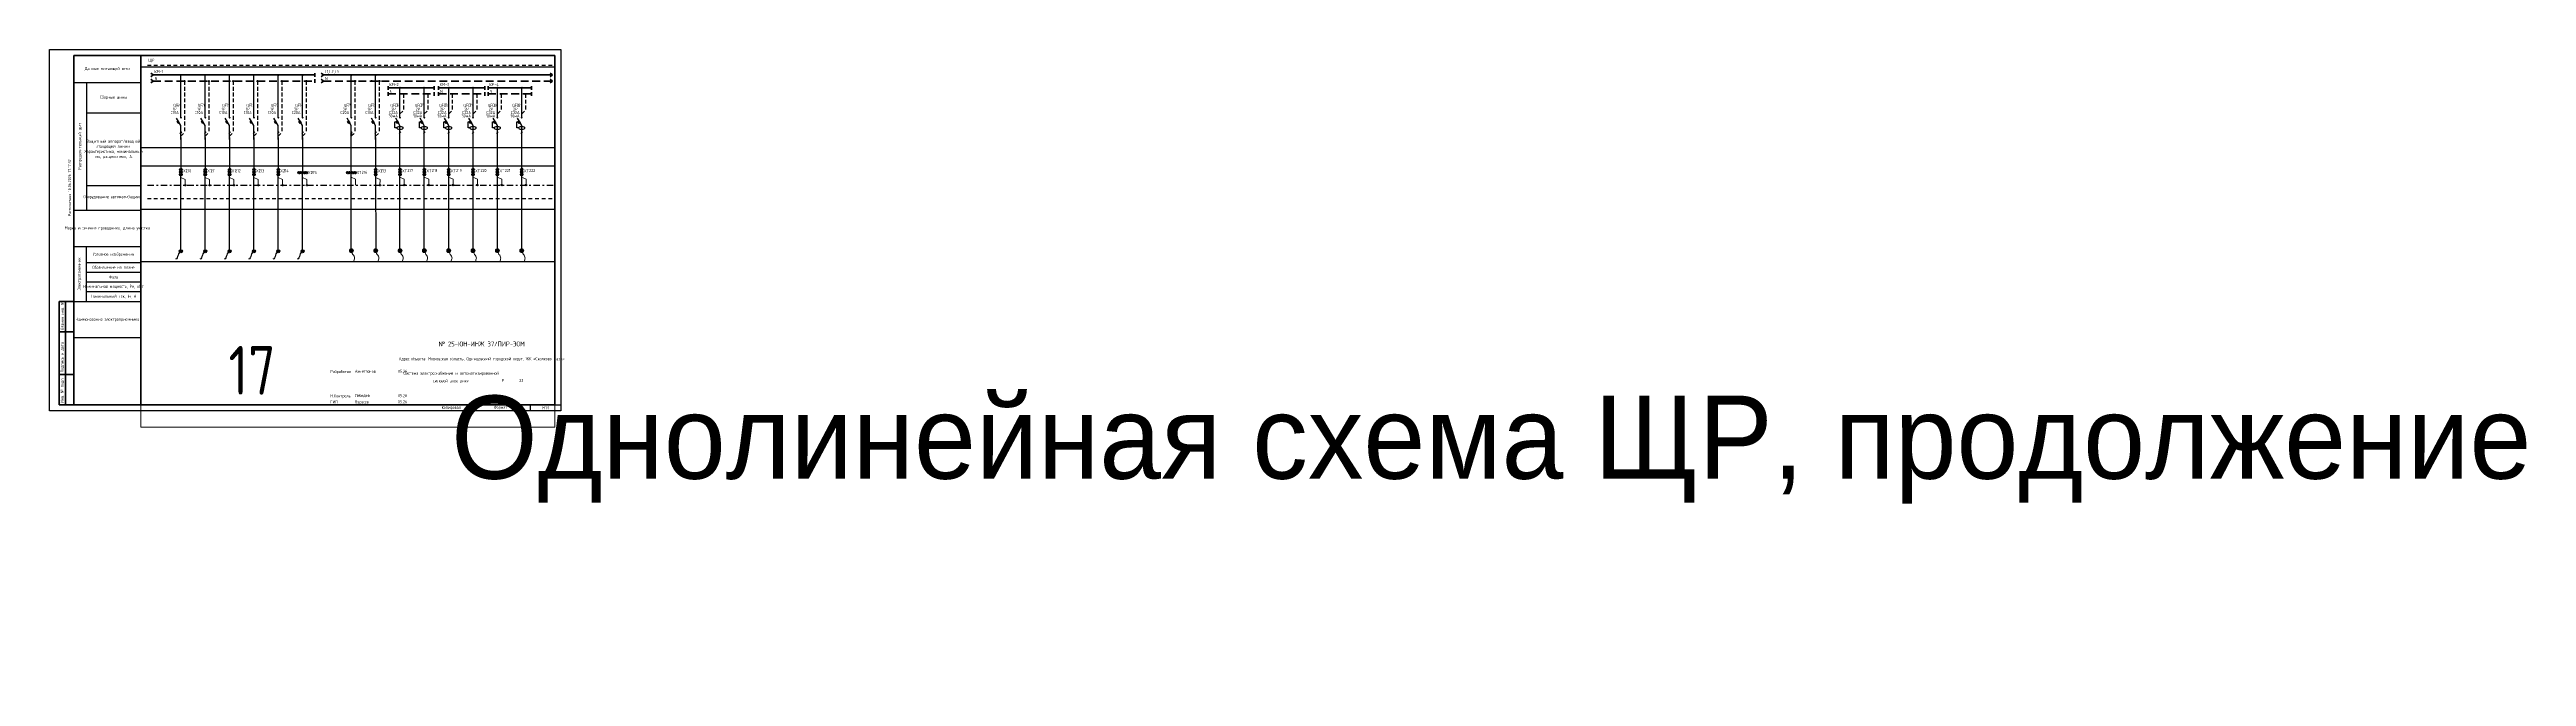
# Paper-space layout 'ЩР-1 (17)' of a CAD drawing. Header units: millimetres. Extents: x 0 to 2035, y -218 to 297.
# The model-space entities are those that its viewports show. They can reach past a viewport. Long polylines and large blocks are cut down to what shows.
import ezdxf
from ezdxf.enums import TextEntityAlignment as Align

# ---------------------------------------------------------------- set-up
doc = ezdxf.new("R2018")
doc.units = ezdxf.units.MM
for name, pattern in [('HIDDEN2', [4.7625, 3.175, -1.5875]), ('JIS_02_0.7', [1.35, 0.75, -0.6]), ('Штрихштриховая', [10.936111, 5.291667, -2.116667, 1.411111, -2.116667])]:
    doc.linetypes.add(name, pattern=pattern)
doc.layers.add('0-Область подсчета', color=152, linetype='Continuous', plot=False, transparency=0.5)
doc.layers.add('0_UNC Defpoints ЭОМ', color=6, linetype='Continuous', plot=False)
for name, color, linetype in [('0_Рамка', 7, 'Continuous'), ('0_ХТ', 7, 'Continuous'), ('Нумерация QF', 7, 'Continuous')]:
    doc.layers.add(name, color=color, linetype=linetype)
doc.layers.add('_0_ PE_проводник', color=3, linetype='Штрихштриховая', lineweight=20)
doc.layers.add('Таблицы', color=7, linetype='Continuous', lineweight=13)
doc.styles.get("Standard").update_dxf_attribs({"font": 'arial.ttf'})
doc.styles.add('UNC_A', font='GOST2304A.ttf')
doc.styles.add('Unecom', font='GOST2304A.ttf', dxfattribs={"height": 2.5})
doc.styles.add('СПДС', font='isocpeur.ttf', dxfattribs={"width": 0.8, "height": 2.5})

# ---------------------------------------------------------------- blocks, each defined once
blk = doc.blocks.new('*U51')
at = {"lineweight": 60, "ltscale": 10}
for p, q in [((20, 292), (415, 292)), ((20, 5), (20, 292)), ((415, 292), (415, 5)), ((8, 90), (20, 90)), ((8, 5), (8, 90)), ((13, 90), (13, 5)), ((20, 90), (20, 5)), ((20, 90), (20, 5)), ((8, 65), (20, 65)), ((8, 30), (20, 30)), ((20, 5), (8, 5)), ((415, 5), (20, 5))]:
    blk.add_line(p, q, dxfattribs=at)
at = {"layer": '0_UNC Defpoints ЭОМ', "ltscale": 10}
blk.add_lwpolyline([(420, 0), (0, 0), (0, 297), (420, 297)], close=True, dxfattribs=at)
at = {"layer": '0_UNC Defpoints ЭОМ', "lineweight": 30}
blk.add_lwpolyline([(395, 5), (420, 5), (420, 0), (395, 0)], close=True, dxfattribs=at)
at = {"char_height": 2.5, "attachment_point": 4, "rotation": 90, "style": 'Unecom'}
for s, insert, width in [('{\\fGOST type A|b0|i1|c204|p34; }Взамен инв. №', (10.5, 65), 25), (' Подпись и дата', (10.5, 30), 35), (' Инв. № подл.', (10.5, 5), 24.419)]:
    blk.add_mtext(s, dxfattribs=dict(at, insert=insert, width=width))
at = {"style": 'Unecom'}
for s, insert, char_height, width, attachment_point, line_spacing_factor in [('Адрес объекта: Московская область, Одинцовский городской округ, ЖК «Сколково Парк»', (355, 42.5), 2.5, 115, 5, 1.5), ('№ 25-ЮН-ИНЖ 37/ПИР-ЭОМ', (355, 55), 4, 120, 5, 2), ('Разработал', (230.7, 32), 2.5, 20, 4, 2), ('Ахметзянов', (250.8, 32.5), 2.5, 19.921, 4, 2), ('05.26', (290, 32.5), 2.5, 10, 5, 2), ('Система электроснабжения и автоматизированной силовой электрики', (330, 27.5), 2.5, 70, 5, 1.5), ('Р', (372.5, 25), 2.5, 15, 5, 2), ('Н.Контроль', (230.7, 12), 2.5, 20, 4, 2), ('ГИП', (230.7, 7.3), 2.5, 20, 4, 2), ('Лебедев', (250.8, 12.5), 2.5, 19.921, 4, 2), ('Вересов', (250.8, 7), 2.5, 19.921, 4, 2), ('05.26', (290, 12.5), 2.5, 10, 5, 2), ('05.26', (290, 7.5), 2.5, 10, 5, 2)]:
    blk.add_mtext(s, dxfattribs=dict(at, insert=insert, char_height=char_height, width=width, attachment_point=attachment_point, line_spacing_factor=line_spacing_factor))
at = {"char_height": 2.5, "attachment_point": 4, "style": 'Unecom'}
for s, insert, width in [('Формат  ', (364.9, 2.6), 50), ('\\pi1; ', (250, -133.2), 20), ('\\pi1; ', (250, -133.2), 20), ('\\pxi0.4; ', (250, -133.2), 20), ('\\pi1; ', (512.5, -218.3), 20), ('\\pi1; ', (512.5, -218.3), 20), ('\\pxi0.4; ', (512.5, -218.3), 20)]:
    blk.add_mtext(s, dxfattribs=dict(at, insert=insert, width=width))
at = {"style": 'Unecom'}
blk.add_attdef('ЛИСТ_№', text='', height=2.5, dxfattribs=at).set_placement((387.5, 25), align=Align.MIDDLE_CENTER)
blk.add_attdef('КОЛ-ВО_ЛИСТОВ', text='', height=2.5, dxfattribs=at).set_placement((404.7, 23.7), align=Align.CENTER)
at = {"lineweight": 30, "flags": 104}
blk.add_attdef('ОПИСАНИЕ_ЛИСТА', text='', height=2.5, dxfattribs=at).set_placement((329.9, 12.5), align=Align.MIDDLE_CENTER)
at = {"style": 'Unecom', "flags": 8}
blk.add_attdef('ФОРМАТ_БУМАГИ', (379.4, 1.3), '', height=2.5, dxfattribs=at)
at = {"layer": '0_Рамка', "style": 'СПДС', "width": 0.8}
blk.add_text('Распечатано 18.06.2026 17:17:32', height=2.5, rotation=90, dxfattribs=at).set_placement((16.5, 160), align=Align.MIDDLE_LEFT)
at = {"layer": 'Defpoints', "insert": (330, 2.5), "char_height": 2.5, "width": 70, "attachment_point": 5, "style": 'Unecom'}
blk.add_mtext('Копировал', dxfattribs=at)
blk = doc.blocks.new('_Боковик_схема Юником')
at = {"color": 0, "lineweight": -2, "ltscale": 3}
blk.add_lwpolyline([(0, 232), (55, 232), (55, 0), (0, 0)], close=True, dxfattribs=at)
for points in [[(0, 210), (55, 210), (55, 125), (10.3, 125)], [(10.3, 210), (10.3, 105)], [(10.3, 185), (55, 185)], [(0, 105), (55, 105)], [(0, 75), (55, 75)], [(10, 75), (10, 30)], [(10, 62), (51.8, 62)], [(10, 62), (55, 62)], [(10, 54), (55, 54)], [(10, 46), (55, 46)], [(0, 30), (55, 30)], [(10, 38), (55, 38)]]:
    blk.add_lwpolyline(points, dxfattribs=at)
at = {"color": 0, "lineweight": -2, "char_height": 2.5, "attachment_point": 5, "style": 'Unecom'}
for s, insert, width in [('Данные питающей сети', (27.5, 221), 55), ('Сборные шины', (32.6, 197.5), 44.736), ('Защитный аппарат/вводной отходящей линии.\\PХарактеристика, номинальный ток, расцепитель, А.', (32.6, 155), 44.736), ('Оборудование автоматизации', (31, 115.7), 37.884), ('Марка и сечение проводника, длина участка', (27.5, 90), 55), ('Условное изображение', (32.5, 68.5), 45), ('Номинальная мощность, Рн, кВт', (32.5, 42), 45), ('Обозначение на плане', (32.5, 58), 45), ('Фаза', (32.5, 50), 45), ('Номинальный ток, Iн, А', (32.5, 34), 45), ('Наименование электроприемника', (27.5, 15), 55)]:
    blk.add_mtext(s, dxfattribs=dict(at, insert=insert, width=width))
at = {"color": 0, "lineweight": -2, "char_height": 2.5, "attachment_point": 5, "rotation": 90, "style": 'Unecom'}
for s, insert, width in [('Распределительный щит', (5.1, 157.5), 105), ('Электроприемник', (4.6, 52.5), 45)]:
    blk.add_mtext(s, dxfattribs=dict(at, insert=insert, width=width))
blk = doc.blocks.new('*U28')
at = {"lineweight": 25}
blk.add_line((-0.7, -0.7), (0.7, 0.7), dxfattribs=at)
blk = doc.blocks.new('*U312')
for p, q in [((0, -36.3), (0, -11.8)), ((-4.1, -44.7), (-4.1, -39.8)), ((-4.1, -39.8), (-2.9, -39.8)), ((0, -42.8), (-3.5, -36.7)), ((-0.4, -36.6), (0.4, -35.9)), ((0.4, -36.6), (-0.4, -35.9)), ((-2.4, -44.7), (-4.1, -44.7)), ((0, -54.3), (0, -42.8))]:
    blk.add_line(p, q)
at = {"color": 4, "linetype": 'HIDDEN2'}
for p in [(3, -16.8), (0, -33.2)]:
    blk.add_line(p, (3, -30.2), dxfattribs=at)
blk.add_lwpolyline([(-2.1, -41.1), (-3.1, -39.4), (-2.3, -38.9), (-1.3, -40.6)], close=True)
for centre in [(0, -11.8), (3, -16.8)]:
    blk.add_circle(centre, 0.5)
blk.add_ellipse((0, -44.7), major_axis=(-2.42, 0), ratio=0.530622)
at = {"insert": (-7.9, -24.9), "char_height": 2.5, "attachment_point": 1, "style": 'Unecom'}
blk.add_mtext_dynamic_manual_height_columns('\\pxql;QFD', width=5.707, gutter_width=12.5, heights=[4.37], dxfattribs=at)
at = {"style": 'Unecom'}
for tag, p in [('МА', (-1.7, -36.1)), ('P', (-3.4, -30.4)), ('A', (-1.7, -33.3))]:
    blk.add_attdef(tag, text='', height=2.5, dxfattribs=at).set_placement(p, align=Align.RIGHT)
blk.add_attdef('N', (-3.2, -27.4), '', height=2.5, dxfattribs=at)
blk = doc.blocks.new('*U108')
at = {"layer": 'Таблицы'}
h = blk.add_hatch(color=1, dxfattribs=at)
h.dxf.hatch_style = 1
h.paths.add_polyline_path([(45, 0, 1), (-45, 0, 1)])
at = {"layer": 'Таблицы', "color": 1}
blk.add_circle((0, 0), 44.8, dxfattribs=at)
blk.add_spline([(0, 0), (63, 21), (148, 72), (228, 58)], degree=3, dxfattribs=at)
blk = doc.blocks.new('*U99')
for p, q in [((0, -36.3), (0, -1.2)), ((0, -42.8), (-3.5, -36.7)), ((-0.4, -36.6), (0.4, -35.9)), ((0.4, -36.6), (-0.4, -35.9)), ((0, -54.3), (0, -42.8))]:
    blk.add_line(p, q)
at = {"color": 4, "linetype": 'HIDDEN2'}
for p in [(3, -6.2), (0, -51.6)]:
    blk.add_line(p, (3, -48.6), dxfattribs=at)
blk.add_lwpolyline([(-2.1, -41.1), (-3.1, -39.4), (-2.3, -38.9), (-1.3, -40.6)], close=True)
for centre in [(0, -1.2), (3, -6.2)]:
    blk.add_circle(centre, 0.5)
at = {"insert": (-6.2, -24.9), "char_height": 2.5, "attachment_point": 1, "style": 'Unecom'}
blk.add_mtext_dynamic_manual_height_columns('\\pxql;QF', width=5.707, gutter_width=12.5, heights=[4.37], dxfattribs=at)
at = {"style": 'Unecom'}
for tag, p in [('P', (-3.4, -30.4)), ('A', (-1.7, -33.3))]:
    blk.add_attdef(tag, text='', height=2.5, dxfattribs=at).set_placement(p, align=Align.RIGHT)
blk.add_attdef('N', (-3.2, -27.4), '', height=2.5, dxfattribs=at)
blk = doc.blocks.new('*U78')
h = blk.add_hatch()
h.set_pattern_fill('ANGLE', color=0)
h.set_pattern_definition([(0, (-2.5674, 3.856), (0, 6.985), [5.08, -1.905]), (90, (-2.5674, 3.856), (-6.985, 4e-16), [5.08, -1.905])])
h.paths.add_polyline_path([(1.2, -1.3, 1), (-1.3, -1.3, 1)])
at = {"linetype": 'ByBlock'}
h = blk.add_hatch(color=0, dxfattribs=at)
h.dxf.hatch_style = 1
h.paths.add_polyline_path([(1.2, -1.3, 1), (-1.3, -1.3, 1)])
at = {"color": 0, "linetype": 'ByBlock'}
blk.add_circle((0, -1.3), 1.25, dxfattribs=at)
at = {"color": 0, "linetype": 'ByBlock', "start_tangent": (-9.510702, -2.8276), "end_tangent": (-11.984182, -3.983771)}
blk.add_spline([(0, -1.3), (-4.5, -7.9)], degree=3, dxfattribs=at)
blk = doc.blocks.new('*U272')
at = {"lineweight": 40}
for p, q in [((0, 0), (-2, 1.5)), ((0, 0), (-2, -1.5)), ((0, -5), (-2, -3.5)), ((0, -5), (-2, -6.5))]:
    blk.add_line(p, q, dxfattribs=at)
at = {"linetype": 'ByBlock', "lineweight": 40}
for points in [[(0, 0), (132.7, 0)], [(132.7, 1.5), (132.7, -1.5)], [(132.7, -3.5), (132.7, -6.5)]]:
    blk.add_lwpolyline(points, dxfattribs=at)
at = {"color": 4, "linetype": 'HIDDEN2', "lineweight": 40, "ltscale": 2}
blk.add_lwpolyline([(0, -5), (132.7, -5)], dxfattribs=at)
at = {"insert": (1.2, -1.6), "char_height": 2.5, "attachment_point": 1, "style": 'UNC_A'}
blk.add_mtext_dynamic_manual_height_columns('N', width=3.844, gutter_width=12.5, heights=[0], dxfattribs=at)
at = {"style": 'UNC_A'}
blk.add_attdef('ЛИНИЯ', (1, 1.5), '', height=2.5, dxfattribs=at)
blk = doc.blocks.new('*U273')
at = {"lineweight": 40}
for p, q in [((0, 0), (-2, 1.5)), ((0, 0), (-2, -1.5)), ((188.1, 0), (186.1, 1.5)), ((188.1, 0), (186.1, -1.5)), ((0, -5), (-2, -3.5)), ((0, -5), (-2, -6.5)), ((188.1, -5), (186.1, -3.5)), ((188.1, -5), (186.1, -6.5))]:
    blk.add_line(p, q, dxfattribs=at)
at = {"linetype": 'ByBlock', "lineweight": 40}
blk.add_lwpolyline([(0, 0), (188.1, 0)], dxfattribs=at)
at = {"color": 4, "linetype": 'HIDDEN2', "lineweight": 40, "ltscale": 2}
blk.add_lwpolyline([(0, -5), (188.1, -5)], dxfattribs=at)
at = {"insert": (1.2, -1.6), "char_height": 2.5, "attachment_point": 1, "style": 'UNC_A'}
blk.add_mtext_dynamic_manual_height_columns('N', width=3.844, gutter_width=12.5, heights=[0], dxfattribs=at)
at = {"style": 'UNC_A'}
blk.add_attdef('ЛИНИЯ', (1, 1.5), '', height=2.5, dxfattribs=at)
blk = doc.blocks.new('*U106')
at = {"lineweight": 25}
for p, q in [((-0.7, -0.7), (0.7, 0.7)), ((-0.7, -1.7), (0.7, -0.3)), ((-0.7, -2.7), (0.7, -1.3))]:
    blk.add_line(p, q, dxfattribs=at)
blk = doc.blocks.new('*U87')
for p, q in [((0, -36.3), (0, -1.2)), ((0, -42.8), (-3.5, -36.7)), ((-0.4, -36.6), (0.4, -35.9)), ((0.4, -36.6), (-0.4, -35.9)), ((0, -54.3), (0, -42.8))]:
    blk.add_line(p, q)
at = {"color": 4, "linetype": 'HIDDEN2'}
for p in [(3, -6.2), (0, -51.6)]:
    blk.add_line(p, (3, -48.6), dxfattribs=at)
blk.add_lwpolyline([(-2.1, -41.1), (-3.1, -39.4), (-2.3, -38.9), (-1.3, -40.6)], close=True)
for centre in [(0, -1.2), (3, -6.2)]:
    blk.add_circle(centre, 0.5)
at = {"insert": (-6.2, -24.9), "char_height": 2.5, "attachment_point": 1, "style": 'Unecom'}
blk.add_mtext_dynamic_manual_height_columns('\\pxql;QF', width=5.707, gutter_width=12.5, heights=[4.37], dxfattribs=at)
at = {"style": 'Unecom'}
for tag, p in [('P', (-3.4, -30.4)), ('A', (-1.7, -33.3))]:
    blk.add_attdef(tag, text='', height=2.5, dxfattribs=at).set_placement(p, align=Align.RIGHT)
blk.add_attdef('N', (-3.2, -27.4), '', height=2.5, dxfattribs=at)
blk = doc.blocks.new('*U100')
at = {"color": 32, "true_color": 0xcd6928}
for p, q in [((-5, 0.8), (-3.2, -1)), ((-4.8, 1), (-3, -0.8)), ((-3, 0.8), (-1.2, -1)), ((-2.8, 1), (-1, -0.8)), ((-1, 0.8), (0.8, -1)), ((-0.8, 1), (1, -0.8))]:
    blk.add_line(p, q, dxfattribs=at)
at = {"color": 5}
for p, q in [((1, 0.8), (2.8, -1)), ((1.2, 1), (3, -0.8))]:
    blk.add_line(p, q, dxfattribs=at)
at = {"color": 32, "true_color": 0xcd6928}
for centre in [(-4, 0), (-2, 0), (0, 0)]:
    blk.add_circle(centre, 1, dxfattribs=at)
at = {"color": 5}
blk.add_circle((2, 0), 1, dxfattribs=at)
at = {"style": 'UNC_A'}
blk.add_attdef('ПРИСОЕДИНЕНИЕ', (3.5, -1.1), '', height=2.5, dxfattribs=at)
blk = doc.blocks.new('XT')
at = {"color": 32, "true_color": 0xcd6928}
for p, q in [((0.8, 0), (-1, -1.8)), ((1, -0.2), (-0.8, -2))]:
    blk.add_line(p, q, dxfattribs=at)
at = {"color": 5}
for p, q in [((0.8, -2), (-1, -3.8)), ((1, -2.2), (-0.8, -4))]:
    blk.add_line(p, q, dxfattribs=at)
at = {"color": 3}
for p, q in [((0.8, -4), (-1, -5.8)), ((1, -4.2), (-0.8, -6))]:
    blk.add_line(p, q, dxfattribs=at)
at = {"color": 32, "true_color": 0xcd6928}
blk.add_circle((0, -1), 1, dxfattribs=at)
at = {"color": 5}
blk.add_circle((0, -3), 1, dxfattribs=at)
at = {"color": 3}
blk.add_circle((0, -5), 1, dxfattribs=at)
at = {"style": 'UNC_A'}
blk.add_attdef('1', (1.7, 0.1), '', height=2.5, dxfattribs=at)
blk = doc.blocks.new('*U313')
at = {"linetype": 'ByBlock', "lineweight": 40}
for points in [[(0, 1.5), (0, -1.5)], [(0, 0), (37.7, 0)], [(37.7, 1.5), (37.7, -1.5)], [(0, -3.5), (0, -6.5)], [(37.7, -3.5), (37.7, -6.5)]]:
    blk.add_lwpolyline(points, dxfattribs=at)
at = {"color": 4, "linetype": 'HIDDEN2', "lineweight": 40, "ltscale": 2}
blk.add_lwpolyline([(0, -5), (37.7, -5)], dxfattribs=at)
at = {"insert": (1.2, -1.6), "char_height": 2.5, "attachment_point": 1, "style": 'UNC_A'}
blk.add_mtext_dynamic_manual_height_columns('N', width=3.844, gutter_width=12.5, heights=[0], dxfattribs=at)
at = {"style": 'UNC_A'}
blk.add_attdef('ЛИНИЯ', (1, 1.5), '', height=2.5, dxfattribs=at)
blk = doc.blocks.new('*U315')
at = {"linetype": 'ByBlock', "lineweight": 40}
for points in [[(0, 1.5), (0, -1.5)], [(0, 0), (37.9, 0)], [(37.9, 1.5), (37.9, -1.5)], [(0, -3.5), (0, -6.5)], [(37.9, -3.5), (37.9, -6.5)]]:
    blk.add_lwpolyline(points, dxfattribs=at)
at = {"color": 4, "linetype": 'HIDDEN2', "lineweight": 40, "ltscale": 2}
blk.add_lwpolyline([(0, -5), (37.9, -5)], dxfattribs=at)
at = {"insert": (1.2, -1.6), "char_height": 2.5, "attachment_point": 1, "style": 'UNC_A'}
blk.add_mtext_dynamic_manual_height_columns('N', width=3.844, gutter_width=12.5, heights=[0], dxfattribs=at)
at = {"style": 'UNC_A'}
blk.add_attdef('ЛИНИЯ', (1, 1.5), '', height=2.5, dxfattribs=at)
blk = doc.blocks.new('*U314')
at = {"linetype": 'ByBlock', "lineweight": 40}
for points in [[(0, 1.5), (0, -1.5)], [(0, 0), (35.6, 0)], [(35.6, 1.5), (35.6, -1.5)], [(0, -3.5), (0, -6.5)], [(35.6, -3.5), (35.6, -6.5)]]:
    blk.add_lwpolyline(points, dxfattribs=at)
at = {"color": 4, "linetype": 'HIDDEN2', "lineweight": 40, "ltscale": 2}
blk.add_lwpolyline([(0, -5), (35.6, -5)], dxfattribs=at)
at = {"insert": (1.2, -1.6), "char_height": 2.5, "attachment_point": 1, "style": 'UNC_A'}
blk.add_mtext_dynamic_manual_height_columns('N', width=3.844, gutter_width=12.5, heights=[0], dxfattribs=at)
at = {"style": 'UNC_A'}
blk.add_attdef('ЛИНИЯ', (1, 1.5), '', height=2.5, dxfattribs=at)

msp = doc.modelspace()

# ---------------------------------------------------------------- linework, layer by layer
at = {"color": 6}
for points in [[(5495, 1577.99), (5155, 1577.99), (5155, 1290.99), (5495, 1290.99), (5495, 1577.99)], [(5835, 1577.99), (5495, 1577.99), (5495, 1290.99), (5835, 1290.99), (5835, 1577.99)], [(6175, 1577.99), (5835, 1577.99), (5835, 1290.99), (6175, 1290.99), (6175, 1577.99)]]:
    msp.add_lwpolyline(points, dxfattribs=at)
at = {"linetype": 'JIS_02_0.7', "ltscale": 4}
for points in [[(5500.361, 1570.16), (5835.541, 1570.16)], [(5500.361, 1460.471), (5835.541, 1460.471)]]:
    msp.add_lwpolyline(points, dxfattribs=at)
for points in [[(5667.862, 1418.4), (5667.862, 1508.927)], [(5707.862, 1418.4), (5707.862, 1508.927)], [(5727.862, 1418.4), (5727.862, 1508.927)], [(5747.862, 1418.4), (5747.862, 1508.927)], [(5767.862, 1418.4), (5767.862, 1508.927)], [(5787.862, 1418.4), (5787.862, 1508.927)], [(5807.862, 1418.4), (5807.862, 1508.927)], [(5527.86, 1418.422), (5527.862, 1479.249)], [(5547.86, 1418.422), (5547.862, 1479.249)], [(5567.86, 1418.422), (5567.862, 1479.249)], [(5587.86, 1418.422), (5587.862, 1479.249)], [(5607.86, 1418.422), (5607.862, 1479.249)], [(5627.86, 1418.422), (5627.862, 1481.649)], [(5687.887, 1479.249), (5687.931, 1419.313)]]:
    msp.add_lwpolyline(points)
at = {"color": 3, "linetype": 'Штрихштриховая'}
msp.add_lwpolyline([(5500.361, 1471.568), (5835.541, 1471.568)], dxfattribs=at)
msp.add_circle((5684.62, 1557.041), 0.5)
at = {"color": 0, "linetype": 'ByBlock', "lineweight": -3}
for centre in [(5531.434, 1471.464), (5551.434, 1471.383), (5571.434, 1471.464), (5591.434, 1471.383), (5611.434, 1471.464), (5631.434, 1471.383), (5691.434, 1471.383), (5711.435, 1471.59), (5731.435, 1471.59), (5751.435, 1471.59), (5771.435, 1471.59), (5791.435, 1471.59), (5811.435, 1471.59)]:
    msp.add_circle(centre, 0.575, dxfattribs=at)
at = {"layer": '0-Область подсчета'}
for points in [[(147.309, 1584.367), (6296.248, 1584.367), (6296.248, 1408.375), (147.309, 1408.375)], [(150.349, 1568.697), (6220.211, 1568.697), (6220.211, 1502.163), (150.349, 1502.163)], [(142.142, 1487.401), (6300.609, 1487.401), (6300.609, 1451.513), (142.142, 1451.513)]]:
    msp.add_lwpolyline(points, close=True, dxfattribs=at)
at = {"layer": '_0_ PE_проводник'}
for points in [[(5531.434, 1471.464), (5531.454, 1476.232), (5527.887, 1477.87)], [(5551.434, 1471.383), (5551.453, 1476.151), (5547.887, 1477.788)], [(5571.434, 1471.464), (5571.454, 1476.232), (5567.887, 1477.87)], [(5591.434, 1471.383), (5591.453, 1476.151), (5587.887, 1477.788)], [(5611.434, 1471.464), (5611.454, 1476.232), (5607.887, 1477.87)], [(5631.434, 1471.383), (5631.453, 1476.151), (5627.887, 1477.788)], [(5671.435, 1471.59), (5671.435, 1476.358), (5667.807, 1478.006)], [(5691.434, 1471.383), (5691.453, 1476.151), (5687.887, 1477.788)], [(5711.435, 1471.59), (5711.435, 1476.358), (5707.807, 1478.006)], [(5731.435, 1471.59), (5731.435, 1476.358), (5727.807, 1478.006)], [(5751.435, 1471.59), (5751.435, 1476.358), (5747.807, 1478.006)], [(5771.435, 1471.59), (5771.435, 1476.358), (5767.807, 1478.006)], [(5791.435, 1471.59), (5791.435, 1476.358), (5787.807, 1478.006)], [(5811.435, 1471.59), (5811.435, 1476.358), (5807.807, 1478.006)]]:
    msp.add_lwpolyline(points, dxfattribs=at)
at = {"layer": 'Нумерация QF'}
for points in [[(5527.862, 1510.57), (5527.862, 1485.249)], [(5547.862, 1510.57), (5547.862, 1485.249)], [(5567.862, 1510.57), (5567.862, 1485.249)], [(5587.862, 1510.57), (5587.862, 1485.249)], [(5607.862, 1510.57), (5607.862, 1485.249)], [(5627.862, 1510.57), (5627.862, 1481.649)], [(5687.862, 1510.57), (5687.862, 1485.249)]]:
    msp.add_lwpolyline(points, dxfattribs=at)

# ---------------------------------------------------------------- block references
for name, p, values in [('*U272', (5505.159, 1562.041), {'ЛИНИЯ': 'КМ-1'}), ('*U273', (5645.088, 1562.041), {'ЛИНИЯ': 'L1,L2,L3'}), ('*U313', (5698.143, 1551.422), {'ЛИНИЯ': 'КМ-2'}), ('*U315', (5739.625, 1551.422), {'ЛИНИЯ': 'КМ-3'}), ('*U314', (5780.232, 1551.422), {'ЛИНИЯ': 'КМ-4'}), ('*U100', (5628.862, 1481.784), {'ПРИСОЕДИНЕНИЕ': 'ХТ'}), ('*U100', (5668.862, 1481.784), {'ПРИСОЕДИНЕНИЕ': 'ХТ'})]:
    msp.add_blockref(name, p).add_auto_attribs(values)
at = {"color": 1}
ref = msp.add_blockref('*U99', (5527.862, 1563.235), dxfattribs=at)
ref.add_attrib('P', '1P', dxfattribs={"height": 2.5, "style": 'Unecom'}).set_placement((5524.466, 1532.801), align=Align.RIGHT)
ref.add_attrib('A', 'С10А', dxfattribs={"height": 2.5, "style": 'Unecom'}).set_placement((5526.158, 1529.955), align=Align.RIGHT)
ref = msp.add_blockref('*U99', (5547.862, 1563.235), dxfattribs=at)
ref.add_attrib('P', '1P', dxfattribs={"height": 2.5, "style": 'Unecom'}).set_placement((5544.466, 1532.801), align=Align.RIGHT)
ref.add_attrib('A', 'С10А', dxfattribs={"height": 2.5, "style": 'Unecom'}).set_placement((5546.158, 1529.955), align=Align.RIGHT)
ref = msp.add_blockref('*U99', (5567.862, 1563.235), dxfattribs=at)
ref.add_attrib('P', '1P', dxfattribs={"height": 2.5, "style": 'Unecom'}).set_placement((5564.466, 1532.801), align=Align.RIGHT)
ref.add_attrib('A', 'С10А', dxfattribs={"height": 2.5, "style": 'Unecom'}).set_placement((5566.158, 1529.955), align=Align.RIGHT)
ref = msp.add_blockref('*U99', (5587.862, 1563.235), dxfattribs=at)
ref.add_attrib('P', '1P', dxfattribs={"height": 2.5, "style": 'Unecom'}).set_placement((5584.466, 1532.801), align=Align.RIGHT)
ref.add_attrib('A', 'С10А', dxfattribs={"height": 2.5, "style": 'Unecom'}).set_placement((5586.158, 1529.955), align=Align.RIGHT)
ref = msp.add_blockref('*U99', (5607.862, 1563.235), dxfattribs=at)
ref.add_attrib('P', '1P', dxfattribs={"height": 2.5, "style": 'Unecom'}).set_placement((5604.466, 1532.801), align=Align.RIGHT)
ref.add_attrib('A', 'С10А', dxfattribs={"height": 2.5, "style": 'Unecom'}).set_placement((5606.158, 1529.955), align=Align.RIGHT)
ref = msp.add_blockref('*U99', (5627.862, 1563.235), dxfattribs=at)
ref.add_attrib('P', '3P', dxfattribs={"height": 2.5, "style": 'Unecom'}).set_placement((5624.466, 1532.801), align=Align.RIGHT)
ref.add_attrib('A', 'С20А', dxfattribs={"height": 2.5, "style": 'Unecom'}).set_placement((5626.158, 1529.955), align=Align.RIGHT)
ref = msp.add_blockref('*U87', (5667.862, 1563.235), dxfattribs=at)
ref.add_attrib('P', '3P', dxfattribs={"height": 2.5, "style": 'Unecom'}).set_placement((5664.466, 1532.801), align=Align.RIGHT)
ref.add_attrib('A', 'С20А', dxfattribs={"height": 2.5, "style": 'Unecom'}).set_placement((5666.158, 1529.955), align=Align.RIGHT)
ref = msp.add_blockref('*U99', (5687.862, 1563.235), dxfattribs=at)
ref.add_attrib('P', '1P', dxfattribs={"height": 2.5, "style": 'Unecom'}).set_placement((5684.466, 1532.801), align=Align.RIGHT)
ref.add_attrib('A', 'С10А', dxfattribs={"height": 2.5, "style": 'Unecom'}).set_placement((5686.158, 1529.955), align=Align.RIGHT)
ref = msp.add_blockref('*U312', (5707.862, 1563.235), dxfattribs=at)
ref.add_attrib('P', '2P', dxfattribs={"height": 2.5, "style": 'Unecom'}).set_placement((5704.466, 1532.801), align=Align.RIGHT)
ref.add_attrib('A', 'С32А', dxfattribs={"height": 2.5, "style": 'Unecom'}).set_placement((5706.158, 1529.955), align=Align.RIGHT)
ref.add_attrib('МА', '30мА', dxfattribs={"height": 2.5, "style": 'Unecom'}).set_placement((5706.148, 1527.094), align=Align.RIGHT)
ref = msp.add_blockref('*U312', (5727.862, 1563.235), dxfattribs=at)
ref.add_attrib('P', '2P', dxfattribs={"height": 2.5, "style": 'Unecom'}).set_placement((5724.466, 1532.801), align=Align.RIGHT)
ref.add_attrib('A', 'С32А', dxfattribs={"height": 2.5, "style": 'Unecom'}).set_placement((5726.158, 1529.955), align=Align.RIGHT)
ref.add_attrib('МА', '30мА', dxfattribs={"height": 2.5, "style": 'Unecom'}).set_placement((5726.148, 1527.094), align=Align.RIGHT)
ref = msp.add_blockref('*U312', (5747.862, 1563.235), dxfattribs=at)
ref.add_attrib('P', '2P', dxfattribs={"height": 2.5, "style": 'Unecom'}).set_placement((5744.466, 1532.801), align=Align.RIGHT)
ref.add_attrib('A', 'С32А', dxfattribs={"height": 2.5, "style": 'Unecom'}).set_placement((5746.158, 1529.955), align=Align.RIGHT)
ref.add_attrib('МА', '30мА', dxfattribs={"height": 2.5, "style": 'Unecom'}).set_placement((5746.148, 1527.094), align=Align.RIGHT)
ref = msp.add_blockref('*U312', (5767.862, 1563.235), dxfattribs=at)
ref.add_attrib('P', '2P', dxfattribs={"height": 2.5, "style": 'Unecom'}).set_placement((5764.466, 1532.801), align=Align.RIGHT)
ref.add_attrib('A', 'С32А', dxfattribs={"height": 2.5, "style": 'Unecom'}).set_placement((5766.158, 1529.955), align=Align.RIGHT)
ref.add_attrib('МА', '30мА', dxfattribs={"height": 2.5, "style": 'Unecom'}).set_placement((5766.148, 1527.094), align=Align.RIGHT)
ref = msp.add_blockref('*U312', (5787.862, 1563.235), dxfattribs=at)
ref.add_attrib('P', '2P', dxfattribs={"height": 2.5, "style": 'Unecom'}).set_placement((5784.466, 1532.801), align=Align.RIGHT)
ref.add_attrib('A', 'С32А', dxfattribs={"height": 2.5, "style": 'Unecom'}).set_placement((5786.158, 1529.955), align=Align.RIGHT)
ref.add_attrib('МА', '30мА', dxfattribs={"height": 2.5, "style": 'Unecom'}).set_placement((5786.148, 1527.094), align=Align.RIGHT)
ref = msp.add_blockref('*U312', (5807.862, 1563.235), dxfattribs=at)
ref.add_attrib('P', '2P', dxfattribs={"height": 2.5, "style": 'Unecom'}).set_placement((5804.466, 1532.801), align=Align.RIGHT)
ref.add_attrib('A', 'С32А', dxfattribs={"height": 2.5, "style": 'Unecom'}).set_placement((5806.158, 1529.955), align=Align.RIGHT)
ref.add_attrib('МА', '30мА', dxfattribs={"height": 2.5, "style": 'Unecom'}).set_placement((5806.148, 1527.094), align=Align.RIGHT)
for name, p in [('*U28', (5527.862, 1514.685)), ('*U28', (5547.862, 1514.685)), ('*U28', (5567.862, 1514.685)), ('*U28', (5587.862, 1514.685)), ('*U28', (5607.862, 1514.685)), ('*U28', (5627.862, 1514.685)), ('*U106', (5667.862, 1514.685)), ('*U28', (5687.862, 1514.685)), ('*U28', (5707.862, 1514.685)), ('*U28', (5727.862, 1514.685)), ('*U28', (5747.862, 1514.685)), ('*U28', (5767.862, 1514.685)), ('*U28', (5787.862, 1514.685)), ('*U28', (5807.862, 1514.685))]:
    msp.add_blockref(name, p)
ref = msp.add_blockref('XT', (5527.862, 1485.249))
ref.add_attrib('1', 'XT', (5529.61, 1482.006), dxfattribs={"height": 2.5, "style": 'UNC_A'})
ref = msp.add_blockref('XT', (5547.862, 1485.249))
ref.add_attrib('1', 'XT', (5549.61, 1482.006), dxfattribs={"height": 2.5, "style": 'UNC_A'})
ref = msp.add_blockref('XT', (5567.862, 1485.249))
ref.add_attrib('1', 'XT', (5569.61, 1482.006), dxfattribs={"height": 2.5, "style": 'UNC_A'})
ref = msp.add_blockref('XT', (5587.862, 1485.249))
ref.add_attrib('1', 'XT', (5589.61, 1482.006), dxfattribs={"height": 2.5, "style": 'UNC_A'})
ref = msp.add_blockref('XT', (5607.862, 1485.249))
ref.add_attrib('1', 'XT', (5609.61, 1482.006), dxfattribs={"height": 2.5, "style": 'UNC_A'})
ref = msp.add_blockref('XT', (5687.862, 1485.249))
ref.add_attrib('1', 'XT', (5689.61, 1482.006), dxfattribs={"height": 2.5, "style": 'UNC_A'})
ref = msp.add_blockref('XT', (5707.863, 1485.249))
ref.add_attrib('1', 'XT', (5709.611, 1482.006), dxfattribs={"height": 2.5, "style": 'UNC_A'})
ref = msp.add_blockref('XT', (5727.862, 1485.249))
ref.add_attrib('1', 'XT', (5729.61, 1482.006), dxfattribs={"height": 2.5, "style": 'UNC_A'})
ref = msp.add_blockref('XT', (5747.862, 1485.249))
ref.add_attrib('1', 'XT', (5749.61, 1482.006), dxfattribs={"height": 2.5, "style": 'UNC_A'})
ref = msp.add_blockref('XT', (5767.862, 1485.249))
ref.add_attrib('1', 'XT', (5769.61, 1482.006), dxfattribs={"height": 2.5, "style": 'UNC_A'})
ref = msp.add_blockref('XT', (5787.862, 1485.249))
ref.add_attrib('1', 'XT', (5789.61, 1482.006), dxfattribs={"height": 2.5, "style": 'UNC_A'})
ref = msp.add_blockref('XT', (5807.862, 1485.249))
ref.add_attrib('1', 'XT', (5809.61, 1482.006), dxfattribs={"height": 2.5, "style": 'UNC_A'})
at = {"color": 1, "linetype": 'ByBlock'}
for p in [(5527.86, 1418.422), (5547.86, 1418.422), (5567.86, 1418.422), (5587.86, 1418.422), (5607.86, 1418.422), (5627.86, 1418.422)]:
    msp.add_blockref('*U78', p, dxfattribs=at)
at = {"layer": 'Таблицы', "linetype": 'ByBlock', "xscale": 0.03641652854582532, "yscale": 0.03641652854582532, "zscale": 0.03641652854582532, "rotation": 270}
for p in [(5667.932, 1417.681), (5687.932, 1417.681), (5707.932, 1417.681), (5727.932, 1417.681), (5747.932, 1417.681), (5767.932, 1417.681), (5787.932, 1417.681), (5807.932, 1417.681)]:
    msp.add_blockref('*U108', p, dxfattribs=at)

# ---------------------------------------------------------------- texts
at = {"layer": '0_ХТ', "char_height": 2.5, "style": 'Unecom'}
for s, width, insert, attachment_point in [('210', 9.91675, (5536.4, 1483.291), 6), ('211', 9.91675, (5556.4, 1483.291), 6), ('212', 9.91675, (5576.964, 1483.291), 6), ('213', 9.91675, (5596.4, 1483.291), 6), ('214', 9.91675, (5616.4, 1483.291), 6), ('215', 9.91675, (5639.457, 1481.858), 6), ('216', 10.42076, (5676.435, 1482.026), 4), ('213', 9.91675, (5696.4, 1483.291), 6), ('217', 10.42076, (5713.95, 1483.516), 4), ('218', 10.42076, (5733.95, 1483.516), 4), ('219', 10.42076, (5753.95, 1483.516), 4), ('220', 10.42076, (5773.95, 1483.516), 4), ('221', 10.42076, (5793.95, 1483.516), 4), ('222', 10.42076, (5813.95, 1483.516), 4)]:
    msp.add_mtext_dynamic_manual_height_columns(s, width=width, gutter_width=12.5, heights=[0], dxfattribs=dict(at, insert=insert, attachment_point=attachment_point))
at = {"layer": 'Defpoints', "color": 6, "insert": (5567.024, 1339.307), "char_height": 40, "attachment_point": 1, "style": 'Unecom'}
msp.add_mtext_dynamic_manual_height_columns('17', width=99.92054, gutter_width=12.5, heights=[0], dxfattribs=at)
at = {"layer": 'Нумерация QF', "char_height": 2.5, "style": 'Unecom'}
for s, width, insert, attachment_point in [('ЩР', 13.62236, (5501.229, 1575.564), 1), ('69', 7.51, (5524.946, 1537.156), 4), ('70', 7.51, (5544.946, 1537.156), 4), ('71', 7.51, (5564.946, 1537.156), 4), ('72', 7.51, (5584.946, 1537.156), 4), ('73', 7.51, (5604.946, 1537.156), 4), ('74', 7.51, (5624.946, 1537.156), 4), ('75', 7.51, (5664.946, 1537.156), 4), ('72', 7.51, (5684.946, 1537.156), 4), ('76', 7.51, (5704.946, 1537.156), 4), ('77', 7.51, (5724.946, 1537.156), 4), ('78', 7.51, (5744.946, 1537.156), 4), ('79', 7.51, (5764.946, 1537.156), 4), ('80', 7.51, (5784.946, 1537.156), 4), ('81', 7.51, (5804.946, 1537.156), 4)]:
    msp.add_mtext_dynamic_manual_height_columns(s, width=width, gutter_width=12.5, heights=[0], dxfattribs=dict(at, insert=insert, attachment_point=attachment_point))

psp = doc.layouts.new('ЩР-1 (17)')

# ---------------------------------------------------------------- block references
at = {"ltscale": 100}
ref = psp.add_blockref('*U51', (0, 0), dxfattribs=at)
ref.add_attrib('ФОРМАТ_БУМАГИ', 'А3', (379.4, 1.3), dxfattribs={"height": 2.5, "style": 'Unecom'})
ref.add_attrib('ЛИСТ_№', '23', dxfattribs={"height": 2.5, "style": 'Unecom'}).set_placement((387.5, 25), align=Align.MIDDLE_CENTER)
lines = psp.add_mtext('Однолинейная схема ЩР, продолжение', dxfattribs={"insert": (329.9, 12.5), "char_height": 68.284, "attachment_point": 1})
ref.add_attrib('ОПИСАНИЕ_ЛИСТА', '', (329.9, 12.5), dxfattribs={"flags": 104}).embed_mtext(lines)
at = {"lineweight": -3}
psp.add_blockref('_Боковик_схема Юником', (20, 60), dxfattribs=at)

# ---------------------------------------------------------------- texts
at = {"insert": (407.5, 2.5), "char_height": 2.5, "width": 25, "attachment_point": 5, "line_spacing_factor": 2, "style": 'Unecom'}
psp.add_mtext('М1:1', dxfattribs=at)

# ---------------------------------------------------------------- viewports
at = {"layer": 'Defpoints', "color": 6}
psp.add_viewport(center=(245, 139.3), size=(340, 305.449), view_center_point=(5665, 1425.266), view_height=305.44904, dxfattribs=at)

doc.saveas('drawing.dxf')
